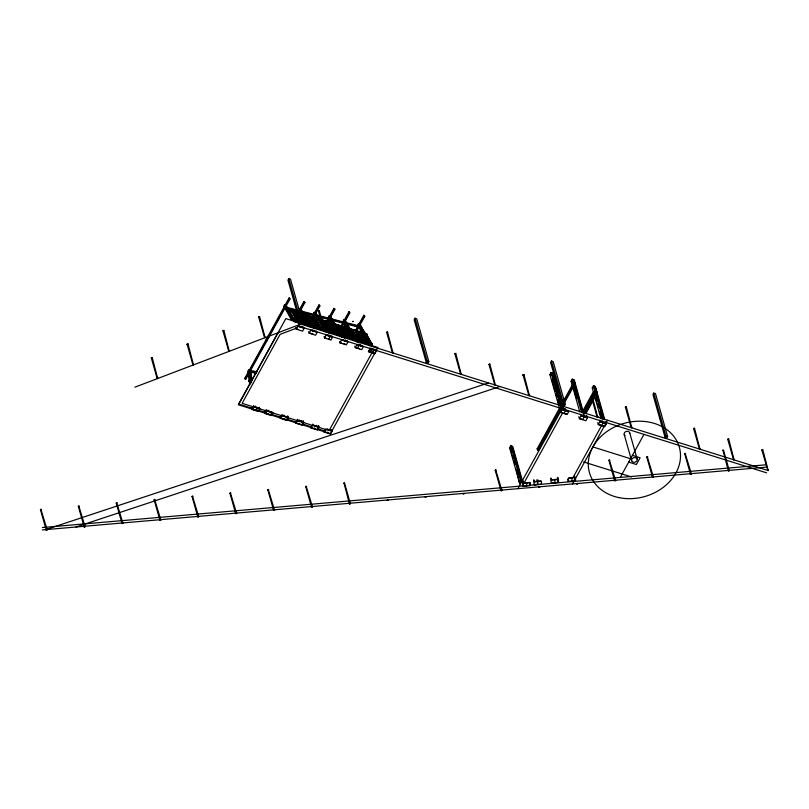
<?xml version="1.0" encoding="UTF-8"?>
<svg xmlns="http://www.w3.org/2000/svg" width="809" height="809" viewBox="0 0 809 809"><rect width="100%" height="100%" fill="white"/><g stroke="black" fill="none" stroke-linecap="round" stroke-linejoin="round"><path stroke-width="1.21" d="M46.214 529.986L47.155 529.844L40.854 509.185L40.45 509.67L46.234 530.097L47.165 529.905M84.116 526.74L85.056 526.558L84.126 526.78L85.056 526.639L84.116 526.75L78.352 506.383L78.756 505.898L85.056 526.558L84.116 526.74L85.056 526.558M122.007 523.453L122.948 523.271L122.017 523.494L122.958 523.322L116.648 502.611L116.243 503.097L122.038 523.534L122.948 523.271M159.909 520.126L160.849 519.985L159.919 520.207L154.145 499.81L154.549 499.325L160.849 519.985M197.8 516.84L198.741 516.698L192.451 496.038L192.046 496.524L197.821 516.951L198.751 516.759M235.702 513.553L236.643 513.412L230.343 492.752L229.938 493.237L235.722 513.664L236.643 513.472M273.604 510.307L274.544 510.125L273.614 510.348L274.544 510.206L273.604 510.317L267.84 489.951L268.244 489.465L274.544 510.125L273.604 510.307L274.544 510.125M311.495 507.021L312.436 506.838L311.505 507.061L312.446 506.889L306.136 486.179L305.731 486.664L311.526 507.101L312.436 506.838M349.387 503.694L350.337 503.552L344.573 483.175L343.946 482.912L349.417 503.805L350.337 503.602L349.407 503.774L350.337 503.552M500.983 490.588L501.924 490.406L500.993 490.628L501.924 490.456L495.624 469.746L495.219 470.231L501.004 490.679L501.924 490.406M614.668 480.688L615.619 480.546L609.319 459.886L608.914 460.372L614.688 480.799L615.619 480.607M690.471 474.155L691.412 473.973L690.481 474.195L691.412 474.054L690.492 474.246L684.707 453.798L685.112 453.313L691.412 473.973L690.471 474.155L691.412 473.973M728.363 470.828L729.303 470.686L723.539 450.31L722.912 450.047L728.383 470.939L729.313 470.747M653.51 477.34L652.58 477.482L646.806 457.085L647.21 456.6L653.51 477.259L652.57 477.462M297.328 322.73L298.238 315.54M297.823 322.74L298.743 315.48M299.209 311.859L299.512 309.432L299.775 312.891M298.39 323.772L298.693 321.355M312.678 327.544L314.863 314.246L315.429 315.288L313.74 328.585M313.174 327.554L314.863 314.246M313.396 327.382L313.852 323.782M328.029 332.357L328.333 329.961M329.253 322.771L330.214 319.059L330.78 320.091L329.708 328.565M328.525 332.368L328.828 329.951M329.597 323.903L330.214 319.059M329.657 324.996L329.971 322.599M329.091 333.399L329.394 330.982M343.38 337.171L344.29 329.981M344.604 327.584L345.564 323.873L346.131 324.905L345.665 328.535M343.876 337.181L344.796 329.92M345.109 327.503L345.564 323.873M344.856 331.012L345.473 326.219M344.442 338.213L344.745 335.796M345.049 333.379L345.362 330.952M359.085 339.487L359.55 335.887M360.005 332.297L360.976 328.585L361.542 329.617L360.925 334.461M359.277 341.894L360.045 335.846M360.359 333.429L360.976 328.585M359.843 342.925L360.612 336.878M291.887 320.607L283.929 306.277L284.556 304.74L294.597 321.861M323.276 328.08L318.139 318.837L315.823 318.109L320.799 327.706L313.488 313.862L314.114 312.325L318.443 319.151M314.762 312.527L314.135 314.064L313.488 313.862M337.98 335.118L328.272 317.644L328.899 316.117L338.111 331.73M329.566 318.058L330.193 316.521L330.841 316.724L335.128 324.429M346.687 327.969L343.056 321.436L343.683 319.909L349.205 328.889M284.889 306.864L285.203 308.269L297.308 311.384M285.203 308.269L285.486 307.642M297.54 312.153L288.004 309.159L287.549 310.15L294.709 312.385M288.004 309.159L287.721 310.444L294.881 312.689M291.351 310.838L292.979 310.949L297.955 320.536L296.488 320.081L291.351 310.838L292.818 311.293M293.687 311.162L298.663 320.758L293.687 311.162L295.154 311.627L299.714 319.848M297.843 317.108L295.154 311.627M292.858 319.697L293.313 318.716L299.269 320.576M293.313 318.716L293.03 320L371.725 344.674L372.17 343.683L301.656 321.325M296.488 320.081L291.513 310.484M299.896 313.113L304.872 322.71L299.896 313.113L301.363 313.579L306.338 323.165M304.103 314.832L305.731 314.944L310.707 324.54L309.24 324.075L304.103 314.832L305.569 315.288M303.153 322.174L300.463 316.683M306.429 315.166L311.404 324.753L306.429 315.166L308.755 315.894L313.73 325.481M308.755 315.894L313.164 324.46M310.474 316.43L315.449 326.027L310.474 316.43L311.94 316.885L316.916 326.482M313.771 317.462L318.756 327.058L313.771 317.462L315.237 317.927L320.222 327.524M319.646 326.492L315.237 317.927M318.139 318.837L323.934 329.991M323.125 327.584L318.716 319.019L320.192 319.474L325.329 328.717M320.192 319.474L318.564 319.363M322.134 320.081L327.109 329.678L322.134 320.081L324.449 320.809L329.435 330.406L324.864 322.184M324.884 321.729L326.512 321.84L331.488 331.437M326.512 321.84L330.921 330.406M327.21 322.063L332.357 331.306L334.673 332.034L329.536 322.791L327.21 322.063L331.619 330.628M327.069 322.781L327.352 321.497M331.963 323.165L336.938 332.762L331.963 323.165L333.429 323.63L338.567 332.873M333.429 323.63L331.801 323.519M338.961 332.934C330.153 318.594 337.242 324.439 340.437 333.389M339.345 326.26L344.482 335.502L338.931 325.734L336.605 325.006L341.014 333.571M338.931 325.734L343.906 335.331L341.742 334.248L336.605 325.006M342.753 327.332L345.079 328.06L350.216 337.302L347.89 336.574L342.753 327.332L345.241 327.706L350.378 336.959L348.052 336.231L342.915 326.978M341.004 334.42L336.028 324.824M350.944 336.686L346.535 328.12L348.001 328.575L353.139 337.818L351.672 337.363L346.535 328.12M352.977 338.172L348.001 328.575M356.162 338.769L351.025 329.526L348.709 328.798L353.108 337.363M345.949 335.968L340.973 326.371L339.507 325.916M351.025 329.526L357.214 341.368M352.299 329.92L357.275 339.517L359.601 340.245L354.615 330.648L352.299 329.92L356.708 338.486M355.889 331.447L357.517 331.559L362.493 341.155L361.026 340.69L356.456 332.479M357.517 331.559L361.926 340.124M365.971 342.247L360.42 332.469L358.094 331.741L362.503 340.306M360.42 332.469L365.395 342.065L363.069 341.337M360.996 332.651L362.462 333.106L360.996 332.651L366.133 341.894M364.242 334.066L366.73 334.451L371.867 343.694M366.255 334.815L366.699 333.834L299.927 312.901M366.416 335.118L366.699 333.834M367.438 342.703L362.462 333.106M369.379 343.309L364.404 333.723M371.553 344.371L372.009 343.38M288.783 278.66L287.953 280.157L300.099 323.054L301.797 323.59L302.627 322.083L290.492 279.196L288.783 278.66L300.918 321.547L300.099 323.054M248.767 373.819L245.794 379.219L245.147 379.017L244.905 378.147L289.015 298.046L289.662 298.248L289.905 299.118L249.951 371.655M245.147 379.017L289.662 298.248M278.063 332.63L238.342 404.763L330.436 433.634L377.924 347.506L285.82 318.625L238.766 404.065L253.116 408.565M293.869 319.838L295.649 316.602M299.815 309.048L303.972 301.484L304.629 301.686L304.872 302.546L300.705 310.11M294.709 319.626L297.682 314.226M300.058 309.908L304.224 302.344L303.972 301.484M251.882 409.445L253.45 406.603L259.932 408.626L258.364 411.478L251.882 409.445L251.457 407.948M296.124 329.111L297.692 326.26L304.174 328.292L302.606 331.144L296.124 329.111L295.7 327.605M252.287 409.293L253.854 406.442L253.611 405.562M257.302 407.524L255.735 410.365L255.482 409.496M309.432 322.215L318.938 304.942L319.595 305.145L319.838 306.004L311.505 321.122M310.858 320.92L313.831 315.52M315.025 313.366L319.191 305.802L318.938 304.942M265.514 410.123L264.472 412.024L264.897 413.53L271.379 415.563L272.946 412.711L266.464 410.679L264.897 413.53M309.139 333.187L310.707 330.335L317.189 332.368L315.621 335.219L309.139 333.187L308.714 331.69M265.301 413.369L266.869 410.517L266.626 409.647M323.802 326.755L324.985 324.601M326.775 321.355L333.915 308.401L334.562 308.603L334.805 309.463L327.665 322.427M324.045 327.615L325.825 324.379M327.018 322.225L334.562 308.603M324.692 327.827L325.885 325.663M280.268 418.344L281.835 415.502L288.317 417.535L286.75 420.377L280.268 418.344L279.843 416.847M324.51 338.01L326.078 335.159L332.56 337.191L330.992 340.043L324.51 338.01L324.085 336.504M280.672 418.192L282.24 415.341L281.997 414.471M328.788 339.062L330.365 336.22L330.112 335.341M341.145 325.896L348.881 311.849L349.528 312.062L349.771 312.921L345.008 321.557M336.635 335.391L337.818 333.237M341.388 326.755L349.528 312.062M342.035 326.957L343.825 323.721M295.639 423.168L297.206 420.316L303.688 422.349L302.121 425.2L295.639 423.168L295.214 421.661M339.881 342.824L341.449 339.982L347.931 342.015L346.363 344.856L339.881 342.824L339.568 341.762M296.054 423.006L297.621 420.164L297.368 419.284M368.671 344.725L357.73 325.036L358.468 323.701L364.586 333.743M353.139 334.754L354.332 332.59M355.515 330.426L363.848 315.308L364.495 315.51L364.738 316.38L356.405 331.498M353.381 335.614L354.575 333.45M355.758 331.296L364.09 316.177L363.848 315.308M356.162 330.628L358.549 326.31M360.329 323.074L363.898 316.592M311.01 427.991L312.577 425.14L319.059 427.172L317.492 430.014L311.01 427.991L310.585 426.485M355.262 347.648L356.83 344.796L363.312 346.828L361.734 349.68L355.262 347.648L354.838 346.141M357.497 348.062L359.065 345.221L358.397 344.209L358.64 345.079M324.096 432.087L325.663 429.235L332.145 431.268L330.578 434.12L324.096 432.087L323.671 430.59M324.5 431.935L326.078 429.083L331.559 430.803L331.306 429.923M370.067 347.87L370.32 348.74L368.752 351.591L370.583 352.168L372.15 349.316L371.473 348.305L371.725 349.185L370.158 352.036M329.121 430.59L372.494 351.834M372.625 352.805L374.193 349.953L373.94 349.083M414.997 318.23L414.168 319.727L426.313 362.624L428.012 363.16L428.841 361.653L416.706 318.766L414.997 318.23L427.132 361.127L426.313 362.624M551.445 361.016L550.626 362.513L562.761 405.4L564.46 405.936L565.289 404.439L553.154 361.542L551.445 361.016L563.58 403.903L562.761 405.4M520.288 483.509L519.641 483.297L509.599 447.832L510.762 445.739L511.409 445.941L521.512 481.648L520.865 481.446L510.762 445.739M560.667 412.479L549.928 374.618L551.081 372.524L551.728 372.727L562.235 409.637L560.667 412.479L567.139 414.511L568.717 411.67L562.235 409.637M511.409 445.941L510.257 448.034L509.599 447.832M551.222 375.032L552.375 372.929L553.022 373.131L562.791 407.655M579.79 411.993L571.093 381.261L572.246 379.158L572.893 379.36L582.328 412.691M560.111 410.79L538.228 450.542L537.57 450.33L537.146 448.823L559.646 407.969M561.476 404.662L574.238 381.474L575.32 383.183L574.097 385.387M542.05 441.299L543.274 439.095M549.351 428.052L550.565 425.847M554.216 419.214L555.429 417.009M566.381 397.138L570.021 390.504M571.245 388.3L572.459 386.095M537.57 450.33L560.071 409.475M564.328 401.749L574.673 382.981L574.238 381.474M560.071 410.476L561.658 407.594L563.812 408.272M561.942 407.473L563.155 405.269M564.369 403.054L572.883 387.602M517.891 488.687L563.762 405.744L563.195 406.421M522.422 485.916L562.71 412.742M563.903 413.5L565.471 410.648L564.894 408.616M600.956 418.607L592.259 387.895L593.422 385.792L594.069 386.004L603.494 419.325M594.069 386.004L592.906 388.098L592.259 387.895M582.682 411.235L593.594 391.414M585.746 407.028L586.96 404.824M590.6 398.22L592.077 396.046L591.298 396.521L597.072 416.908L597.669 417.1L592.198 396.198M579.406 418.698L580.973 415.846L587.455 417.879L585.888 420.72L579.406 418.698L578.829 416.655M583.107 412.742L594.018 392.921M583.754 412.944L594.059 394.226M595.272 392.021L596.486 389.817L595.414 388.108L596.486 389.817M583.532 414.248L594.443 394.428M586.606 410.042L590.246 403.438M591.45 401.234L592.663 399.029M585.17 413.551L594.868 395.935M585.817 413.753L594.908 397.239M596.122 395.035L597.335 392.83L596.263 391.121L597.335 392.83M582.642 419.709L584.219 416.857M598.306 424.614L599.874 421.772L606.356 423.805L604.788 426.646L598.306 424.614L597.73 422.581M573.126 477.371L603.12 422.783M572.509 483.944L607.539 420.326M653.783 393.093L652.954 394.6L665.099 437.487L666.798 438.023L667.627 436.526L655.492 393.629L653.783 393.093L665.918 435.99L665.099 437.487M620.452 477.098L643.974 434.382M257.211 371.827L249.991 370.33L249.668 370.825L250.011 372.049L256.028 373.303M250.011 372.049L249.991 370.33M249.111 379.947L248.656 381.211L249.172 380.452M249.678 384.75L248.06 371.007L248.828 369.996L249.475 370.198L250.942 382.586M249.475 370.198L248.06 371.007M659.659 417.484L659.699 418.101M294.729 303.001L294.951 303.719M134.881 387.177L300.897 324.055L300.948 323.317L300.392 323.984L768.237 470.575L762.735 449.632L761.856 449.996L767.872 470.585M296.984 327.938L280.106 334.36L242.134 403.317L326.735 429.842M557.775 386.035L557.168 385.681L557.846 385.296M45.719 529.632L488.363 382.95M76.016 527.003L499.851 386.56M421.135 342.5L421.165 343.289M591.784 395.965L591.308 396.531M523.312 480.859L519.54 481.264L519.712 483.913L516.273 469.321M519.661 481.668L522.169 481.406M540.746 480.94L538.258 481.203L537.854 479.788M554.205 479.504L551.708 479.767L551.313 478.362M555.308 479.393L557.806 479.12L557.866 482.124M568.757 477.957L571.255 477.694M572.357 477.573L574.855 477.31L574.916 480.313L572.428 480.576M526.032 482.801L523.544 483.064L523.14 481.658M527.144 482.68L529.632 482.417L529.683 484.419M534.193 481.952L541.393 481.193L541.464 484.187L534.264 484.955L533.616 479.919M551.242 480.142L558.443 479.383L558.513 482.376L551.313 483.145L550.666 478.109M522.503 481.395L523.079 483.438L530.279 482.67L530.34 485.673L523.15 486.442L522.523 482.397M534.729 484.581L537.216 484.318M551.778 482.771L554.266 482.508M523.605 486.067L526.103 485.804M568.363 481.335L575.563 480.566L575.492 477.563L568.292 478.331L568.363 481.335L567.787 479.292M42.351 527.549L523.17 485.855M528.206 485.41L766.093 464.781M42.331 529.925L766.083 467.157M250.345 371.564L256.352 372.807M287.306 307.491L296.994 309.989M301.838 311.232L313.953 314.347M316.38 314.974L328.484 318.089M330.911 318.716L344.229 322.144M346.656 322.761L358.771 325.885M287.913 308.259L297.601 310.757M300.018 311.374L314.559 315.116M316.976 315.743L329.091 318.857M331.508 319.484L343.946 322.771M347.253 323.529L359.692 326.826M303.365 312.941L314.266 315.753M317.897 316.683L330.011 319.798M332.438 320.425L344.543 323.539M346.97 324.166L359.085 327.281M364.09 316.177L364.738 316.38M549.928 374.618L550.575 374.83M571.093 381.261L571.741 381.464M574.673 382.981L575.32 383.183M349.771 312.921L348.881 311.849M334.805 309.463L333.915 308.401M319.191 305.802L319.838 306.004M304.224 302.344L304.872 302.546M289.905 299.118L289.015 298.046M357.73 325.036L359.59 327.423M343.056 321.436L344.917 323.822M328.272 317.644L328.919 317.856M283.929 306.277L287.64 311.991M288.176 309.463L297.712 312.456M300.099 313.204L366.871 334.137M293.525 311.516L294.992 311.971M313.609 317.816L315.085 318.271M346.373 328.464L347.84 328.929M303.051 315.004L305.438 315.753M309.018 316.875L311.404 317.624M329.283 323.226L332.863 324.348M360.288 332.954L365.061 334.441M300.837 314.559L305.61 316.056M309.19 317.179L315.146 319.049M319.919 320.546L322.306 321.294M329.455 323.529L353.3 331.012M360.46 333.247L365.223 334.744M293.475 319.009L299.441 320.88M301.828 321.628L372.17 343.683M300.918 321.547L302.627 322.083M331.65 331.083L330.183 330.628L325.046 321.375M357.436 339.173L359.752 339.891M362.654 340.801L361.188 340.346L356.051 331.103M365.557 341.711L363.231 340.983L358.094 331.741M427.132 361.127L428.841 361.653M563.58 403.903L565.289 404.439M665.918 435.99L667.627 436.526M353.685 338.395L356 339.123M294.051 320.071L370.36 343.997M299.684 325.805L299.512 326.543M312.699 329.88L312.517 330.618M328.07 334.704L327.898 335.442M343.451 339.517L343.269 340.265M561.83 408.434L561.183 408.232L551.081 372.524M299.3 326.32L766.629 472.84M298.106 326.098L303.587 327.817L303.345 326.947M311.111 330.183L316.602 331.902L316.349 331.023M326.492 334.997L331.973 336.726L331.73 335.846M341.863 339.82L347.344 341.54L347.101 340.67M357.234 344.644L362.725 346.363L362.472 345.483M370.32 348.74L375.801 350.459L375.558 349.589M568.13 411.194L565.885 410.497L565.481 409.081M583.633 416.392L581.388 415.684L580.983 414.279M603.524 422.632L605.769 423.329M296.529 328.95L297.934 329.394M309.544 333.035L310.949 333.47M311.384 333.601L313.417 334.248M324.925 337.849L326.33 338.293M328.363 338.931L330.406 339.568M340.296 342.672L341.701 343.107M343.744 343.754L345.777 344.391M355.667 347.486L359.54 348.699M372.191 352.673L374.233 353.311M564.318 413.338L566.553 414.046M579.82 418.536L582.055 419.244M598.711 424.462L600.956 425.17M601.957 425.473L604.202 426.181M268.74 336.241L268.092 336.038L268.982 337.1M632.416 455.366L640.091 457.773L636.38 464.518L628.704 462.111M592.896 446.932L630.565 458.743M583.623 461.939L631.475 476.946M537.146 448.823L537.793 449.035M250.78 370.613L250.123 370.401L251.589 382.788M244.905 378.147L245.794 379.219M301.241 420.498L301.059 421.246M316.612 425.322L316.44 426.06M329.698 429.417L329.516 430.166M253.854 406.442L259.345 408.161L259.092 407.291M266.869 410.517L272.36 412.246L270.793 415.088L270.54 414.218M282.24 415.341L287.731 417.06L287.478 416.19M297.621 420.164L303.102 421.883L302.859 421.004M257.899 410.072L266.272 412.691M271.055 414.198L280.632 417.191M286.608 419.072L296.175 422.065M302.161 423.946L311.728 426.94M317.704 428.821L324.884 431.066M625.488 407.342L626.328 406.927L631.789 427.789L631.182 427.607L625.397 407.19L626.308 406.887M489.789 363.999L488.96 364.434L494.734 384.821L495.341 385.013L489.86 364.111L488.97 364.454M523.979 374.81L529.45 395.712L528.843 395.52L523.069 375.103L523.979 374.81L523.079 375.143M259.628 316.784L265.099 337.687L264.503 337.505L258.718 317.088L259.628 316.784L258.728 317.128M762.715 449.602L761.866 450.006M694.496 428.214L693.626 428.578L699.401 448.995L700.007 449.187L694.537 428.285L693.637 428.618M319.262 310.565L318.392 310.939L324.176 331.346L324.773 331.538L319.302 310.636L318.382 310.909M222.981 330.83L223.84 330.436L229.301 351.328L228.704 351.136L222.92 330.719L223.83 330.426M322.437 316.531L322.74 317.927L322.144 317.158M768.52 470.039L767.63 470.383M728.646 438.974L734.117 459.876L733.52 459.694L727.736 439.277L728.646 438.974L727.726 439.236M734.41 459.35L733.52 459.694M700.301 448.651L699.401 448.995M632.072 427.263L631.182 427.607M597.962 416.564L597.072 416.908M529.743 395.176L528.843 395.52M495.624 384.487L494.734 384.821M455.75 353.412L454.86 353.755L460.624 374.132L461.221 374.314L455.75 353.412L454.86 353.755M461.514 373.788L460.624 374.132M387.531 332.024L393.002 352.926L392.395 352.744L386.611 332.287L387.531 332.024L386.631 332.368M393.295 352.4L392.395 352.744M325.066 331.012L324.176 331.346M265.392 337.161L264.503 337.505M229.594 350.793L228.704 351.136M188.042 344.058L193.513 364.96L192.906 364.768L187.132 344.361L188.042 344.058L187.142 344.401M193.806 364.434L192.906 364.768M152.244 357.689L157.715 378.602L157.108 378.41L151.334 357.993L152.254 357.74L151.323 357.962M158.008 378.066L157.108 378.41M366.568 334.795L371.139 343.016M368.924 339.628L359.762 324.106L365.233 333.955M370.138 341.813L372.565 346.191M370.704 343.795L371.918 345.989M370.057 343.592L371.27 345.787M358.468 323.701L370.623 345.574M356.172 334.077L359.601 340.245M350.499 329.293L344.978 320.313L349.852 329.091M355.343 338.961L357.173 342.258M354.696 338.759L355.92 340.953M348.709 328.798L353.846 338.041M343.683 319.909L349.781 330.881M351.612 334.168L352.825 336.362M354.049 338.556L355.262 340.751M347.89 330.153L349.104 332.327M340.811 326.725L345.382 334.936M336.352 326.634L341.853 336.534M330.193 316.521L339.699 333.611M339.982 334.137L341.813 337.434M339.335 333.925L340.559 336.129M328.899 316.117L339.911 335.927M329.951 324.166L334.511 332.378M332.661 331.043L332.206 332.034M325.451 322.751L328.312 327.888M324.025 327.018L325.167 329.071M319.747 319.565L315.409 312.729L319.707 320.465M322.194 323.974L326.492 331.71M321.547 323.772L323.388 327.089M324.621 329.293L326.462 332.61M318.716 319.019L323.853 328.262M323.974 329.091L325.198 331.306M314.114 312.325L317.795 318.948M311.778 317.239L316.349 325.461M306.136 316.319L310.707 324.54M311.253 327.089L300.635 308.937L310.605 326.887M309.958 326.684L299.33 308.532L309.311 326.482M301.201 313.922L305.772 322.144M301.757 315.561L304.811 321.052M300.301 317.037L302.586 321.143M299.856 319.039L295.851 311.849L298.551 317.33M293.394 312.325L297.955 320.536M295.902 322.275L285.85 305.145L295.245 322.073M284.556 304.74L293.95 321.658M288.864 314.195L291.928 319.717M360.308 329.9L360.875 330.932M723.519 450.239L722.599 450.512M684.707 453.798L685.648 453.596M646.806 457.085L647.746 456.883M608.914 460.372L609.855 460.169M496.139 469.958L495.219 470.231M344.543 483.104L343.633 483.377M306.651 486.391L305.731 486.664M267.84 489.951L268.78 489.748M230.858 492.964L229.938 493.237M192.046 496.524L192.977 496.322M154.145 499.81L155.085 499.608M117.163 502.824L116.243 503.097M78.352 506.383L79.292 506.181M41.37 509.397L40.45 509.67M629.726 432.866L637.158 459.138A2.882 2.346 -15.8 0 1 633.558 462.283A2.882 2.346 -15.8 0 1 632.466 458.379A2.882 2.346 -15.8 0 1 637.168 459.168M624.204 434.473L631.637 460.746M605.779 421.762L606.356 423.805M604.788 419.74L595.363 386.409L594.716 386.206L604.141 419.537M593.422 385.792L602.847 419.123M593.907 391.647L594.918 395.186M595.586 397.553L596.587 401.092M597.254 403.458L598.255 406.998M599.59 411.73L601.603 418.819M602.129 420.902L602.533 422.318L600.288 421.61L599.884 420.205M586.879 415.836L587.455 417.879M586.474 415.998L586.869 417.404L584.624 416.706L584.229 415.29M583.956 414.289L574.198 379.765L573.541 379.563L582.976 412.893M572.246 379.158L581.681 412.489M572.074 382.647L576.423 398.008M564.49 408.767L564.884 410.183L562.639 409.475L552.375 372.929M551.91 379.552L555.257 391.374M555.925 393.74L556.926 397.29M557.593 399.656L559.272 405.562M560.677 410.911L561.072 412.327M574.451 475.904L574.855 477.31M574.987 478.534L575.563 480.566M557.866 477.34L558.443 479.383M557.401 477.714L557.806 479.12M536.751 479.909L537.146 481.315L534.658 481.588L534.253 480.172M522.472 480.87L512.704 446.346L512.057 446.143L522.159 481.851M510.59 449.217L511.591 452.767M512.259 455.133L513.26 458.683M513.927 461.039L514.939 464.588M373.515 348.952L373.758 349.822M360.865 344.978L361.107 345.858M360.43 344.846L360.683 345.726M345.483 340.164L345.736 341.034M345.059 340.023L345.312 340.902M329.688 335.209L329.93 336.079M314.741 330.517L314.984 331.397M314.317 330.385L314.559 331.265M331.72 429.771L332.145 431.268M301.727 326.442L301.969 327.311M301.302 326.31L301.545 327.18M327.655 428.78L327.908 429.66M327.706 432.137L327.948 433.007M318.635 425.665L319.059 427.172M318.23 425.827L318.473 426.697L312.992 424.978L312.739 424.108M314.62 428.032L314.863 428.912M303.264 420.852L303.688 422.349M299.199 419.861L299.451 420.741M299.249 423.218L299.492 424.088M287.893 416.028L288.317 417.535M285.911 419.032L286.164 419.911M283.828 415.037L284.08 415.917M283.878 418.395L284.121 419.274M268.457 410.224L268.699 411.093M268.497 413.571L268.75 414.451M257.525 410.133L257.778 411.012M255.442 406.138L255.684 407.018M255.917 409.627L256.16 410.507M253.45 408.858L253.692 409.728M250.921 371.847L251.943 380.513M249.647 373.92L250.092 377.661M250.385 380.159L250.679 382.667M248.828 369.996L250.436 383.618M249.293 376.215L249.587 378.713M571.892 477.947L571.963 480.951M554.843 479.757L554.913 482.761M537.793 481.577L537.864 484.571M526.679 483.054L526.75 486.057M523.079 483.438L523.15 486.442M625.033 435.586A2.882 2.346 -15.8 0 1 625.772 431.622A2.882 2.346 -15.8 0 1 629.806 433.321M387.289 500.356L388.239 500.326L387.329 500.255M425.19 497.07L426.131 497.039L425.221 496.969M463.092 493.783L464.032 493.753L463.092 493.783M538.885 487.21L539.825 487.17L538.885 487.17M576.777 483.924L577.717 483.883L576.787 483.883M187.122 344.24L187.941 343.926L187.132 344.169M352.491 321.517L353.442 321.456L352.502 321.486M625.387 407.069L626.186 406.745L625.387 407.079M258.728 316.895L259.456 316.612L258.738 316.855M523.069 374.911L523.807 374.628L523.089 374.87M358.306 341.742L359.206 341.853L358.306 341.742M426.525 363.13L427.425 363.241L426.525 363.13M665.311 437.993L666.211 438.104L665.311 437.993M369.905 348.901L368.338 351.743L374.82 353.776L376.387 350.934L369.905 348.901M561.133 407.938L559.959 410.072L561.133 407.938M266.464 340.367L265.817 340.164L266.717 341.226L266.464 340.367M618.754 497.586A46.7 38.023 -15.8 0 0 679.793 449.025A46.7 38.023 -15.8 0 0 604.647 433.219A46.7 38.023 -15.8 0 0 618.754 497.586"/></g></svg>
